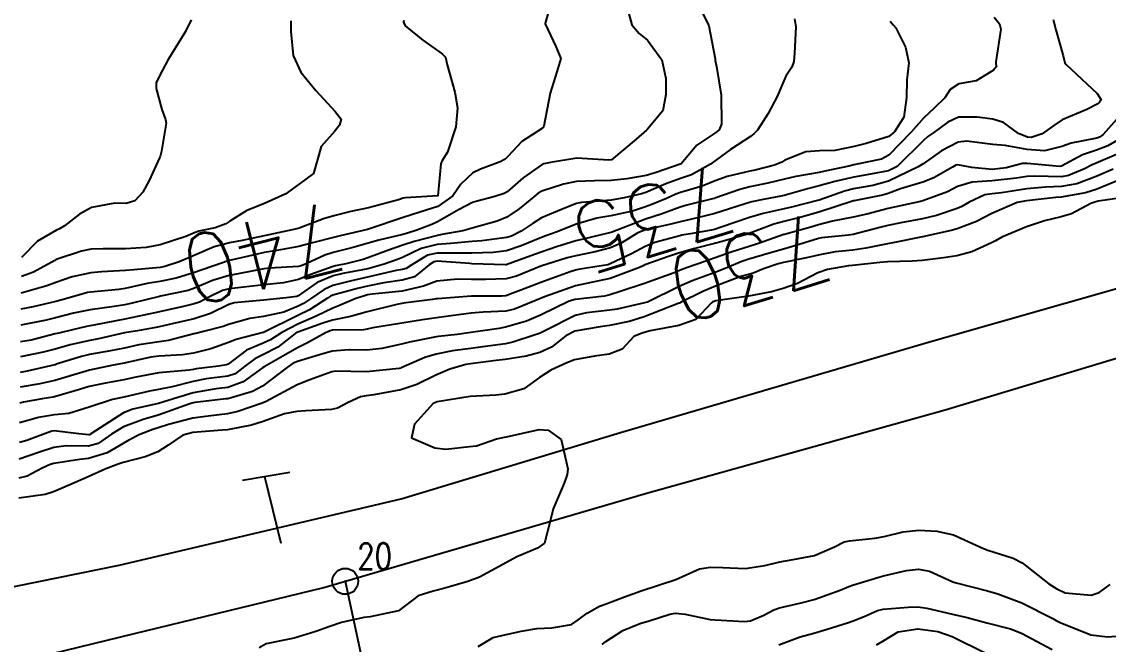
# Model space of a CAD drawing. Header units: metres. Extents: x 298520 to 308411, y 7433745 to 7450750.
# Drawn here: x 299433.6 to 299496.4, y 7449534.2 to 7449570.2 of the extents above; entities that cross this region are included whole.
import ezdxf
from ezdxf.enums import TextEntityAlignment as Align

# ---------------------------------------------------------------- set-up
doc = ezdxf.new("R2010")
doc.units = ezdxf.units.M
doc.header["$LTSCALE"] = 10
doc.linetypes.add('CONTINUO', pattern=[0])
doc.layers.get('0').update_dxf_attribs({"color": 45})
for name, color, linetype in [('_ESTACAS', 255, 'CONTINUO'), ('Cotas', 45, 'Continuous'), ('Curvas de Nivel 1m', 11, 'Continuous'), ('Curvas de Nivel 5m', 15, 'Continuous'), ('Linha Férrea', 251, 'TRACKS'), ('PLACA_KM', 45, 'Continuous'), ('Pórtico', 62, 'Continuous')]:
    doc.layers.add(name, color=color, linetype=linetype)
doc.styles.add('ROMANS', font='romans', dxfattribs={"height": 0.2})
doc.styles.get("Standard").update_dxf_attribs({"font": 'simplex.shx'})
doc.styles.add('Style-STANDARD', font='STANDARD.shx')
doc.linetypes.add('TRACKS', pattern='A,0.15,[130,ltypeshp.shx,S=0.25,R=0,X=0,Y=0],0.15', length=0.3)

# ---------------------------------------------------------------- blocks, each defined once
blk = doc.blocks.new('SIMB_CIRCULO')
at = {"color": 0, "linetype": 'Continuous'}
blk.add_circle((0, 0), 0.5, dxfattribs=at)
at = {"color": 0}
blk.add_point((0, 0), dxfattribs=at)
for tag in ['desc:', 'cota:', 'pto:']:
    blk.add_attdef(tag, (0, 0), '', height=1)

msp = doc.modelspace()

# ---------------------------------------------------------------- linework, layer by layer
at = {"layer": 'Curvas de Nivel 1m', "flags": 128}
for points, elevation in [([(299472.832, 7449570.911), (299473.329, 7449569.935), (299473.68, 7449568.025), (299473.691, 7449567.931), (299473.768, 7449567.583), (299474.036, 7449565.926), (299474.051, 7449564.25), (299473.921, 7449563.927), (299473.721, 7449563.763), (299472.621, 7449563.034), (299471.728, 7449561.95), (299470.226, 7449561.434), (299469.693, 7449561.278), (299468.589, 7449561.087), (299467.688, 7449560.992), (299466.725, 7449560.972), (299465.687, 7449560.934), (299464.927, 7449560.789), (299463.678, 7449560.384), (299463.469, 7449560.26), (299463.222, 7449560.055), (299462.374, 7449559.355), (299461.661, 7449558.87), (299461.092, 7449558.642), (299459.654, 7449558.24), (299459.121, 7449558.098), (299457.896, 7449557.869), (299457.649, 7449557.829), (299456.294, 7449557.483), (299455.64, 7449557.255), (299454.818, 7449556.969), (299453.628, 7449556.53), (299453.364, 7449556.436), (299452.351, 7449556.183), (299451.751, 7449556.06), (299451.621, 7449556.033), (299450.271, 7449555.556), (299449.619, 7449555.288), (299448.747, 7449555.092), (299447.614, 7449554.966), (299446.971, 7449554.888), (299445.61, 7449554.744), (299445.228, 7449554.645), (299444.479, 7449554.271), (299443.905, 7449553.972), (299443.599, 7449553.868), (299443.053, 7449553.744), (299441.594, 7449553.414), (299440.696, 7449553.215), (299439.59, 7449552.996), (299437.894, 7449552.663), (299437.585, 7449552.609), (299437.381, 7449552.566), (299436.578, 7449552.37), (299435.78, 7449552.178), (299435.579, 7449552.132), (299434.187, 7449551.781), (299433.572, 7449551.687)], 738), ([(299468.651, 7449570.837), (299468.876, 7449569.984), (299469.306, 7449569.495), (299469.784, 7449569.101), (299470.611, 7449567.962), (299470.837, 7449566.879), (299470.842, 7449565.959), (299470.665, 7449565.029), (299469.776, 7449563.969), (299469.752, 7449563.94), (299469.722, 7449563.898), (299469.123, 7449563.385), (299467.705, 7449562.184), (299467.542, 7449562.164), (299465.705, 7449562.277), (299464.175, 7449562.043), (299463.796, 7449561.954), (299463.701, 7449561.916), (299462.603, 7449561.148), (299461.677, 7449560.346), (299461.506, 7449560.241), (299460.963, 7449560.077), (299459.947, 7449559.81), (299459.669, 7449559.719), (299458.863, 7449559.3), (299457.658, 7449558.605), (299457.328, 7449558.451), (299456.459, 7449558.132), (299455.856, 7449557.932), (299455.649, 7449557.879), (299454.253, 7449557.552), (299453.641, 7449557.383), (299452.703, 7449557.113), (299451.633, 7449556.836), (299451.148, 7449556.677), (299450.099, 7449556.205), (299449.776, 7449556.063), (299449.63, 7449556.027), (299447.94, 7449555.924), (299447.628, 7449555.89), (299446.243, 7449555.634), (299445.622, 7449555.518), (299444.661, 7449555.226), (299443.61, 7449554.775), (299443.243, 7449554.651), (299441.644, 7449554.309), (299441.603, 7449554.301), (299440.014, 7449553.911), (299439.598, 7449553.82), (299438.978, 7449553.721), (299437.595, 7449553.523), (299436.635, 7449553.327), (299435.59, 7449553.06), (299435.051, 7449552.923), (299433.585, 7449552.64)], 739), ([(299493.201, 7449570.294), (299493.362, 7449569.694), (299493.778, 7449568.192), (299493.886, 7449567.8), (299493.964, 7449567.687), (299495.748, 7449566.012), (299495.988, 7449565.658), (299495.888, 7449565.512), (299495.74, 7449565.4), (299495.158, 7449565.089), (299493.731, 7449564.492), (299493.246, 7449564.176), (299492.576, 7449563.701), (299491.945, 7449563.482), (299491.72, 7449563.496), (299491.199, 7449563.718), (299490.346, 7449564.348), (299489.731, 7449564.537), (299488.825, 7449564.656), (299487.732, 7449564.65), (299487.125, 7449564.37), (299486.316, 7449563.774), (299485.968, 7449563.529), (299485.716, 7449563.305), (299484.189, 7449561.803), (299483.699, 7449561.561), (299482.237, 7449561.282), (299481.693, 7449561.195), (299480.595, 7449560.941), (299479.685, 7449560.693), (299479.028, 7449560.522), (299477.677, 7449560.137), (299477.472, 7449560.086), (299476.461, 7449559.892), (299475.802, 7449559.768), (299475.671, 7449559.732), (299475.41, 7449559.644), (299473.665, 7449559.091), (299472.743, 7449558.859), (299471.659, 7449558.606), (299471.134, 7449558.48), (299469.655, 7449558.142), (299469.226, 7449557.976), (299468.249, 7449557.386), (299467.64, 7449557.109), (299466.762, 7449556.882), (299465.632, 7449556.651), (299465.137, 7449556.521), (299463.623, 7449556.05), (299462.217, 7449555.464), (299461.615, 7449555.308), (299460.418, 7449555.279), (299459.615, 7449555.281), (299458.803, 7449555.29), (299457.613, 7449555.177), (299456.844, 7449554.894), (299455.608, 7449554.612), (299453.873, 7449554.433), (299453.605, 7449554.386), (299453.433, 7449554.344), (299452.943, 7449554.177), (299452, 7449553.785), (299451.597, 7449553.617), (299450.636, 7449553.156), (299449.588, 7449552.697), (299448.658, 7449552.224), (299448.011, 7449551.799), (299447.573, 7449551.592), (299446.612, 7449551.205), (299445.555, 7449550.395), (299445.469, 7449550.346), (299444.995, 7449550.266), (299443.715, 7449550.114), (299443.551, 7449550.08), (299443.303, 7449550.037), (299441.549, 7449549.887), (299440.234, 7449549.635), (299439.544, 7449549.48), (299438.481, 7449549.285), (299437.54, 7449549.091), (299436.973, 7449548.931), (299435.534, 7449548.505), (299435.434, 7449548.481), (299434.827, 7449548.387), (299433.741, 7449548.188), (299433.53, 7449548.138)], 734), ([(299483.797, 7449570.198), (299483.975, 7449569.988), (299484.119, 7449569.805), (299484.683, 7449568.697), (299484.864, 7449567.794), (299484.746, 7449566.807), (299484.74, 7449565.795), (299484.584, 7449564.649), (299484.048, 7449563.805), (299483.72, 7449563.537), (299482.406, 7449563.134), (299481.714, 7449562.963), (299480.597, 7449562.732), (299479.711, 7449562.702), (299478.927, 7449562.651), (299477.706, 7449562.176), (299477.527, 7449562.06), (299477.122, 7449561.886), (299476.001, 7449561.594), (299475.697, 7449561.531), (299474.376, 7449561.237), (299473.689, 7449560.986), (299472.945, 7449560.676), (299471.678, 7449560.306), (299471.416, 7449560.213), (299470.871, 7449559.958), (299470.034, 7449559.602), (299469.668, 7449559.472), (299468.912, 7449559.228), (299467.662, 7449558.947), (299466.855, 7449558.814), (299465.657, 7449558.471), (299464.566, 7449558.036), (299463.898, 7449557.797), (299463.648, 7449557.699), (299462.483, 7449557.219), (299461.636, 7449556.941), (299460.871, 7449556.841), (299459.634, 7449556.803), (299458.939, 7449556.795), (299457.633, 7449556.798), (299457.077, 7449556.679), (299456.165, 7449556.135), (299455.84, 7449555.919), (299455.62, 7449555.854), (299455.27, 7449555.796), (299453.615, 7449555.41), (299452.613, 7449555.18), (299451.61, 7449554.928), (299451.098, 7449554.708), (299450.383, 7449554.202), (299449.918, 7449553.888), (299449.598, 7449553.73), (299448.772, 7449553.399), (299447.592, 7449553.144), (299446.809, 7449553.029), (299445.587, 7449552.674), (299445.276, 7449552.573), (299444.141, 7449552.274), (299443.694, 7449552.166), (299443.581, 7449552.131), (299442.118, 7449551.759), (299441.573, 7449551.671), (299440.396, 7449551.496), (299439.568, 7449551.317), (299438.756, 7449551.152), (299437.562, 7449550.945), (299437.087, 7449550.838), (299435.631, 7449550.379), (299435.574, 7449550.358), (299435.553, 7449550.354), (299433.959, 7449549.985), (299433.548, 7449549.91)], 736), ([(299478.266, 7449570.342), (299478.336, 7449569.872), (299478.264, 7449568.359), (299478.235, 7449567.875), (299478.105, 7449567.539), (299477.76, 7449567.024), (299477.413, 7449566.219), (299477.278, 7449565.885), (299476.756, 7449564.867), (299476.14, 7449563.896), (299475.928, 7449563.69), (299475.719, 7449563.547), (299474.58, 7449562.785), (299473.705, 7449562.16), (299473.577, 7449562.058), (299473.41, 7449561.933), (299472.31, 7449561.327), (299471.69, 7449561.109), (299470.837, 7449560.807), (299469.678, 7449560.305), (299469.43, 7449560.22), (299468.424, 7449559.989), (299467.672, 7449559.867), (299465.962, 7449559.725), (299465.669, 7449559.659), (299465.048, 7449559.411), (299463.661, 7449558.845), (299463.174, 7449558.539), (299462.486, 7449558.062), (299461.933, 7449557.783), (299461.647, 7449557.702), (299460.209, 7449557.52), (299459.644, 7449557.465), (299458.399, 7449557.352), (299457.64, 7449557.291), (299456.701, 7449557.066), (299455.629, 7449556.556), (299455.345, 7449556.427), (299454.57, 7449556.156), (299453.62, 7449555.904), (299452.186, 7449555.616), (299451.616, 7449555.482), (299450.709, 7449555.106), (299449.605, 7449554.327), (299449.528, 7449554.288), (299448.902, 7449554.221), (299447.601, 7449554.092), (299445.917, 7449553.94), (299445.599, 7449553.838), (299444.547, 7449553.317), (299443.59, 7449553.011), (299441.901, 7449552.62), (299441.585, 7449552.544), (299441.391, 7449552.506), (299440.323, 7449552.323), (299439.696, 7449552.214), (299439.581, 7449552.192), (299438.072, 7449551.857), (299437.574, 7449551.755), (299436.442, 7449551.499), (299435.566, 7449551.254), (299434.877, 7449551.073), (299433.559, 7449550.808)], 737), ([(299455.7, 7449570.235), (299455.682, 7449570.141), (299455.791, 7449569.937), (299456.811, 7449569.101), (299457.776, 7449568.41), (299457.941, 7449568.284), (299458.103, 7449568.115), (299458.205, 7449567.675), (299458.659, 7449566.106), (299458.815, 7449565.185), (299458.714, 7449564.105), (299458.227, 7449562.631), (299457.906, 7449562.117), (299457.852, 7449561.966), (299457.673, 7449560.12), (299455.811, 7449559.999), (299455.671, 7449559.976), (299455.406, 7449559.88), (299453.665, 7449559.424), (299452.64, 7449559.204), (299451.661, 7449558.96), (299451.07, 7449558.785), (299449.653, 7449558.249), (299449.534, 7449558.212), (299447.648, 7449557.794), (299446.368, 7449557.531), (299445.644, 7449557.389), (299444.755, 7449557.156), (299443.637, 7449556.69), (299442.736, 7449556.293), (299441.912, 7449556.022), (299441.628, 7449555.973), (299440.106, 7449555.844), (299439.625, 7449555.803), (299438.254, 7449555.72), (299437.622, 7449555.661), (299436.552, 7449555.437), (299435.614, 7449555.111), (299435.085, 7449554.911), (299433.604, 7449554.492)], 741), ([(299449.179, 7449570.219), (299449.176, 7449569.608), (299449.324, 7449568.217), (299449.759, 7449567.257), (299450.623, 7449566.201), (299451.731, 7449564.984), (299452.079, 7449564.537), (299451.996, 7449564.186), (299451.72, 7449563.849), (299450.941, 7449562.967), (299450.726, 7449562.2), (299450.493, 7449561.4), (299449.682, 7449560.804), (299449.337, 7449560.556), (299448.89, 7449560.222), (299447.667, 7449559.676), (299446.647, 7449559.267), (299445.657, 7449558.651), (299445.427, 7449558.49), (299444.806, 7449558.268), (299443.865, 7449558.064), (299443.65, 7449557.994), (299443.125, 7449557.765), (299441.643, 7449557.281), (299440.827, 7449557.132), (299439.64, 7449557.044), (299438.333, 7449557.043), (299437.64, 7449557.031), (299437.098, 7449556.906), (299435.633, 7449556.432), (299435.602, 7449556.412), (299435.552, 7449556.381), (299434.311, 7449555.705), (299433.619, 7449555.453)], 742), ([(299443.429, 7449570.285), (299443.1, 7449569.605), (299442.288, 7449568.302), (299442.09, 7449567.983), (299441.759, 7449567.376), (299441.411, 7449566.65), (299441.397, 7449566.313), (299441.731, 7449565.089), (299441.941, 7449564.522), (299441.984, 7449564.306), (299441.707, 7449562.7), (299441.63, 7449562.385), (299441.6, 7449562.311), (299441.005, 7449560.995), (299440.642, 7449560.32), (299440.177, 7449559.815), (299439.666, 7449559.663), (299439.012, 7449559.685), (299437.664, 7449559.429), (299436.97, 7449559.057), (299436.114, 7449558.375), (299435.826, 7449558.203), (299435.65, 7449558.134), (299434.544, 7449557.491), (299433.634, 7449556.542)], 743), ([(299496.858, 7449564.522), (299496.086, 7449563.656), (299495.882, 7449563.497), (299495.72, 7449563.442), (299494.252, 7449563.148), (299493.712, 7449562.968), (299492.7, 7449562.708), (299491.709, 7449562.789), (299490.428, 7449563.014), (299489.713, 7449563.067), (299488.211, 7449563.259), (299487.715, 7449563.219), (299486.761, 7449562.715), (299485.696, 7449561.958), (299485.415, 7449561.784), (299483.69, 7449560.952), (299482.799, 7449560.706), (299481.683, 7449560.508), (299481.147, 7449560.372), (299479.696, 7449559.86), (299479.673, 7449559.854), (299478.089, 7449559.455), (299477.668, 7449559.362), (299476.462, 7449559.095), (299475.662, 7449558.851), (299474.025, 7449558.293), (299473.655, 7449558.175), (299473.458, 7449558.129), (299472.377, 7449557.943), (299471.767, 7449557.833), (299471.651, 7449557.805), (299470.193, 7449557.416), (299469.641, 7449557.184), (299468.862, 7449556.754), (299467.626, 7449556.174), (299467.492, 7449556.135), (299466.74, 7449556.009), (299465.783, 7449555.857), (299465.621, 7449555.818), (299465.315, 7449555.72), (299463.613, 7449555.098), (299462.86, 7449554.808), (299461.606, 7449554.344), (299461.367, 7449554.311), (299459.605, 7449554.317), (299457.653, 7449554.169), (299457.603, 7449554.159), (299457.57, 7449554.153), (299457.362, 7449554.122), (299455.816, 7449553.922), (299455.6, 7449553.89), (299455.294, 7449553.838), (299453.595, 7449553.416), (299452.622, 7449553.151), (299451.59, 7449552.931), (299451.03, 7449552.754), (299449.583, 7449552.245), (299449.512, 7449552.211), (299448.422, 7449551.376), (299447.563, 7449550.927), (299447.098, 7449550.706), (299446.512, 7449550.25), (299445.972, 7449549.833), (299445.547, 7449549.693), (299444.283, 7449549.535), (299443.544, 7449549.393), (299442.318, 7449549.076), (299441.539, 7449548.926), (299441.021, 7449548.832), (299439.535, 7449548.489), (299438.88, 7449548.34), (299437.528, 7449547.897), (299436.359, 7449547.537), (299435.524, 7449547.456), (299434.6, 7449547.312), (299433.519, 7449546.995)], 733), ([(299497.459, 7449563.643), (299496.365, 7449563.002), (299495.709, 7449562.75), (299494.903, 7449562.48), (299493.695, 7449561.826), (299493.585, 7449561.8), (299491.697, 7449561.982), (299491.426, 7449561.985), (299490.489, 7449561.728), (299489.692, 7449561.637), (299488.511, 7449561.752), (299487.695, 7449561.911), (299487.578, 7449561.878), (299487.402, 7449561.763), (299486.315, 7449561.145), (299485.684, 7449560.907), (299484.388, 7449560.508), (299483.679, 7449560.237), (299483.351, 7449560.14), (299481.718, 7449559.83), (299481.68, 7449559.822), (299479.666, 7449559.172), (299478.653, 7449558.881), (299477.66, 7449558.633), (299477.077, 7449558.467), (299475.653, 7449557.93), (299475.561, 7449557.901), (299474.091, 7449557.479), (299473.644, 7449557.357), (299472.509, 7449557.073), (299471.636, 7449556.816), (299470.984, 7449556.605), (299469.625, 7449556.121), (299469.522, 7449556.074), (299469.31, 7449555.975), (299467.616, 7449555.343), (299466.524, 7449555.1), (299465.612, 7449554.907), (299463.837, 7449554.278), (299463.604, 7449554.189), (299463.506, 7449554.149), (299463.277, 7449554.053), (299462.1, 7449553.563), (299461.597, 7449553.45), (299460.279, 7449553.4), (299459.595, 7449553.341), (299458.706, 7449553.216), (299457.592, 7449553.062), (299456.779, 7449552.94), (299455.589, 7449552.749), (299453.907, 7449552.486), (299453.585, 7449552.412), (299453.377, 7449552.381), (299451.585, 7449552.352), (299451.455, 7449552.32), (299451.184, 7449552.194), (299450.152, 7449551.626), (299449.57, 7449551.335), (299448.857, 7449550.927), (299447.633, 7449550.239), (299447.552, 7449550.186), (299446.434, 7449549.361), (299445.541, 7449549.05), (299444.851, 7449548.956), (299443.537, 7449548.728), (299442.148, 7449548.301), (299441.531, 7449548.112), (299440.063, 7449547.789), (299439.525, 7449547.578), (299437.625, 7449546.358), (299437.557, 7449546.315), (299437.512, 7449546.305), (299436.93, 7449546.366), (299435.514, 7449546.535), (299435.375, 7449546.52), (299435.018, 7449546.385), (299433.924, 7449545.979), (299433.505, 7449545.864)], 732), ([(299496.859, 7449562.496), (299495.698, 7449561.994), (299495.468, 7449561.901), (299495.018, 7449561.677), (299494.099, 7449561.276), (299493.688, 7449561.211), (299492.146, 7449561.248), (299491.688, 7449561.224), (299491.092, 7449561.124), (299489.685, 7449560.979), (299488.527, 7449560.909), (299487.682, 7449560.643), (299487.1, 7449560.344), (299485.673, 7449559.819), (299485.537, 7449559.782), (299483.669, 7449559.371), (299482.436, 7449559.051), (299481.663, 7449558.877), (299480.461, 7449558.648), (299479.659, 7449558.436), (299479.215, 7449558.307), (299477.687, 7449557.88), (299477.66, 7449557.873), (299476.19, 7449557.349), (299475.642, 7449557.187), (299474.669, 7449556.883), (299473.632, 7449556.513), (299473.199, 7449556.365), (299472.023, 7449555.946), (299471.731, 7449555.839), (299471.621, 7449555.791), (299471.328, 7449555.662), (299469.614, 7449555.045), (299468.202, 7449554.584), (299467.607, 7449554.386), (299467.289, 7449554.32), (299465.604, 7449554.133), (299465.247, 7449554.025), (299463.595, 7449553.21), (299462.782, 7449552.867), (299461.587, 7449552.525), (299461.204, 7449552.456), (299459.584, 7449552.209), (299458.777, 7449552.102), (299457.708, 7449551.991), (299457.581, 7449551.973), (299456.043, 7449551.668), (299455.574, 7449551.55), (299454.428, 7449551.299), (299453.568, 7449551.193), (299452.54, 7449551.208), (299451.567, 7449551.14), (299450.833, 7449550.928), (299449.558, 7449550.551), (299449.324, 7449550.446), (299448.979, 7449550.219), (299447.542, 7449549.126), (299446.975, 7449548.81), (299445.534, 7449548.395), (299445.418, 7449548.377), (299444.464, 7449548.271), (299443.644, 7449548.167), (299443.532, 7449548.149), (299443.34, 7449548.092), (299441.524, 7449547.444), (299440.653, 7449547.187), (299439.517, 7449546.769), (299438.832, 7449546.34), (299438.057, 7449545.799), (299437.502, 7449545.657), (299436.212, 7449545.663), (299435.501, 7449545.578), (299434.602, 7449545.283), (299433.49, 7449544.901)], 731), ([(299497.099, 7449561.061), (299495.681, 7449560.486), (299495.072, 7449560.283), (299493.676, 7449560.039), (299493.36, 7449560.009), (299491.674, 7449559.827), (299491.132, 7449559.718), (299489.666, 7449559.087), (299488.777, 7449558.634), (299487.657, 7449558.198), (299487.313, 7449558.107), (299485.835, 7449557.778), (299485.687, 7449557.745), (299485.652, 7449557.736), (299484.036, 7449557.415), (299483.646, 7449557.342), (299482.383, 7449557.082), (299481.64, 7449556.973), (299480.616, 7449556.868), (299479.635, 7449556.693), (299478.962, 7449556.538), (299477.629, 7449556.253), (299477.33, 7449556.18), (299476.474, 7449555.891), (299475.878, 7449555.639), (299475.62, 7449555.573), (299475.162, 7449555.45), (299473.612, 7449554.852), (299472.967, 7449554.578), (299471.681, 7449553.949), (299471.631, 7449553.921), (299471.603, 7449553.909), (299471.543, 7449553.891), (299469.594, 7449553.121), (299468.72, 7449552.861), (299467.589, 7449552.623), (299467.051, 7449552.542), (299465.586, 7449552.29), (299465.061, 7449552.028), (299464.241, 7449551.371), (299463.568, 7449551.058), (299462.769, 7449550.853), (299461.562, 7449550.658), (299461.044, 7449550.592), (299459.558, 7449550.41), (299459.285, 7449550.366), (299458.364, 7449550.108), (299457.549, 7449549.76), (299456.458, 7449549.217), (299455.541, 7449548.912), (299453.982, 7449548.608), (299453.537, 7449548.56), (299453.2, 7449548.51), (299452.488, 7449548.18), (299451.869, 7449547.848), (299451.529, 7449547.779), (299450.039, 7449547.693), (299449.527, 7449547.652), (299448.816, 7449547.511), (299447.521, 7449547.055), (299446.903, 7449546.863), (299445.516, 7449546.604), (299445.207, 7449546.572), (299443.515, 7449546.45), (299442.946, 7449546.289), (299442.103, 7449545.705), (299441.498, 7449545.333), (299440.774, 7449545.037), (299439.489, 7449544.706), (299439.204, 7449544.617), (299438.503, 7449544.345), (299437.478, 7449543.883), (299436.42, 7449543.424), (299435.469, 7449543.023), (299434.983, 7449542.87), (299433.465, 7449542.641)], 729), ([(299497.677, 7449560.079), (299495.81, 7449559.804), (299495.674, 7449559.758), (299495.607, 7449559.737), (299495.383, 7449559.673), (299494.27, 7449559.081), (299493.665, 7449558.896), (299492.701, 7449558.661), (299491.659, 7449558.324), (299490.247, 7449557.731), (299489.867, 7449557.519), (299489.648, 7449557.392), (299488.514, 7449556.877), (299487.636, 7449556.645), (299486.877, 7449556.525), (299485.632, 7449556.38), (299485.073, 7449556.347), (299483.63, 7449556.295), (299483.19, 7449556.253), (299481.627, 7449556.093), (299481.394, 7449556.066), (299480.182, 7449555.852), (299479.621, 7449555.656), (299478.44, 7449555.046), (299477.612, 7449554.751), (299476.94, 7449554.557), (299475.607, 7449554.319), (299473.727, 7449554.051), (299473.604, 7449554.012), (299473.545, 7449553.989), (299473.467, 7449553.931), (299472.572, 7449552.962), (299471.59, 7449552.616), (299469.933, 7449552.321), (299469.585, 7449552.215), (299469.406, 7449552.161), (299468.983, 7449551.986), (299468.309, 7449551.256), (299467.567, 7449550.964), (299466.722, 7449550.852), (299465.562, 7449550.637), (299465.114, 7449550.472), (299464.196, 7449550.04), (299463.549, 7449549.627), (299462.631, 7449548.97), (299461.539, 7449548.656), (299461.011, 7449548.603), (299459.537, 7449548.514), (299457.633, 7449548.217), (299457.534, 7449548.182), (299457.491, 7449548.162), (299457.409, 7449548.121), (299456.316, 7449546.927), (299456.155, 7449546.134), (299457.504, 7449545.555), (299458.135, 7449545.479), (299459.506, 7449545.635), (299459.912, 7449545.681), (299461.064, 7449546.074), (299461.514, 7449546.166), (299461.637, 7449546.192), (299463.519, 7449546.622), (299464.045, 7449546.569), (299464.791, 7449546.031), (299465.176, 7449544.336), (299465.144, 7449544.025), (299464.957, 7449543.507), (299464.338, 7449542.037), (299464.164, 7449541.328), (299463.828, 7449540.044), (299463.43, 7449539.77), (299462.225, 7449539.262), (299461.42, 7449538.824), (299460.08, 7449538.09), (299459.41, 7449537.842), (299458.068, 7449537.452), (299457.405, 7449537.286), (299456.526, 7449537.004), (299455.393, 7449536.14), (299453.757, 7449535.795), (299453.387, 7449535.747), (299452.103, 7449535.462), (299451.378, 7449535.214), (299450.623, 7449534.948), (299449.368, 7449534.558), (299449.084, 7449534.497), (299447.746, 7449534.234), (299447.36, 7449533.996)], 728), ([(299460.001, 7449534.09), (299460.856, 7449534.592), (299461.373, 7449534.718), (299462.478, 7449534.958), (299463.379, 7449535.13), (299464.261, 7449535.156), (299465.383, 7449535.353), (299465.783, 7449535.62), (299466.294, 7449536.011), (299466.998, 7449536.403), (299467.398, 7449536.552), (299468.445, 7449536.947), (299469.406, 7449537.3), (299471.413, 7449537.95), (299472.785, 7449538.57), (299473.42, 7449538.665), (299474.136, 7449538.635), (299475.42, 7449538.586), (299476.556, 7449538.754), (299477.424, 7449538.978), (299478.19, 7449539.108), (299479.428, 7449539.337), (299480.584, 7449539.843), (299481.145, 7449540.127), (299481.438, 7449540.194), (299482.914, 7449540.342), (299483.442, 7449540.433), (299484.544, 7449540.701), (299485.448, 7449540.799), (299486.484, 7449540.738), (299487.445, 7449540.536), (299489.184, 7449539.742), (299489.432, 7449539.639), (299490.902, 7449539.193), (299491.425, 7449538.91), (299492.958, 7449537.695), (299493.409, 7449537.407), (299493.904, 7449537.187), (299495.404, 7449537.048), (299495.862, 7449537.207), (299496.502, 7449537.654)], 728), ([(299467.164, 7449534.204), (299467.368, 7449534.369), (299468.353, 7449535.015), (299469.385, 7449535.434), (299469.822, 7449535.538), (299471.077, 7449535.955), (299471.393, 7449536.008), (299471.945, 7449535.944), (299473.389, 7449535.643), (299473.685, 7449535.629), (299475.387, 7449535.534), (299475.719, 7449535.565), (299476.504, 7449535.889), (299477.077, 7449536.202), (299477.397, 7449536.324), (299478.658, 7449536.61), (299479.402, 7449536.804), (299480.906, 7449537.335), (299481.41, 7449537.551), (299481.613, 7449537.626), (299482.259, 7449537.822), (299483.133, 7449538.095), (299483.417, 7449538.169), (299484.745, 7449538.471), (299485.421, 7449538.556), (299486.07, 7449538.43), (299487.414, 7449537.824), (299487.609, 7449537.758), (299489.406, 7449537.293), (299490.013, 7449537.122), (299491.396, 7449536.595), (299493.186, 7449535.692), (299493.382, 7449535.584), (299493.602, 7449535.467), (299495.374, 7449534.758), (299496.35, 7449534.632), (299497.374, 7449534.723)], 729), ([(299482.995, 7449534.187), (299483.372, 7449534.397), (299484.249, 7449534.932), (299485.383, 7449535.103), (299486.549, 7449534.947), (299487.372, 7449534.658), (299489.238, 7449533.741)], 731)]:
    msp.add_lwpolyline(points, dxfattribs=dict(at, elevation=elevation))
at = {"layer": 'Curvas de Nivel 5m', "flags": 128}
for points, elevation in [([(299464.436, 7449572.041), (299463.885, 7449570.14), (299463.876, 7449570.049), (299464.484, 7449568.743), (299464.772, 7449568.035), (299464.535, 7449567.264), (299464.157, 7449566.044), (299463.801, 7449564.126), (299463.761, 7449564.049), (299463.723, 7449564.025), (299462.527, 7449563.25), (299461.706, 7449562.387), (299461.551, 7449562.225), (299461.26, 7449562.074), (299460.136, 7449561.646), (299459.693, 7449561.442), (299459.005, 7449560.778), (299458.533, 7449560.107), (299457.667, 7449559.498), (299456.628, 7449559.165), (299455.66, 7449558.86), (299453.669, 7449558.186), (299453.653, 7449558.182), (299453.61, 7449558.17), (299452.032, 7449557.801), (299451.646, 7449557.714), (299450.438, 7449557.405), (299449.643, 7449557.178), (299448.37, 7449556.959), (299447.639, 7449556.839), (299447.15, 7449556.732), (299445.634, 7449556.381), (299445.54, 7449556.354), (299445.293, 7449556.263), (299444.064, 7449555.837), (299443.624, 7449555.679), (299442.566, 7449555.348), (299441.616, 7449555.162), (299440.888, 7449555.043), (299439.609, 7449554.765), (299439.24, 7449554.704), (299437.606, 7449554.554), (299437.445, 7449554.522), (299436.927, 7449554.367), (299435.892, 7449554.085), (299435.599, 7449554.01), (299434.294, 7449553.695), (299433.595, 7449553.565)], 740), ([(299489.8, 7449570.426), (299490.102, 7449570.041), (299490.189, 7449569.734), (299489.895, 7449567.859), (299489.902, 7449567.738), (299489.933, 7449567.575), (299489.767, 7449567.374), (299488.762, 7449566.745), (299487.755, 7449566.58), (299487.265, 7449566.25), (299486.941, 7449565.768), (299486.338, 7449565.173), (299485.731, 7449564.614), (299484.998, 7449563.791), (299483.709, 7449562.462), (299483.289, 7449562.233), (299481.704, 7449561.893), (299481.41, 7449561.834), (299480.018, 7449561.535), (299479.697, 7449561.468), (299478.344, 7449561.223), (299477.691, 7449561.075), (299476.732, 7449560.845), (299475.684, 7449560.63), (299475.108, 7449560.482), (299473.674, 7449559.972), (299473.645, 7449559.959), (299473.534, 7449559.931), (299472.049, 7449559.566), (299471.668, 7449559.449), (299470.564, 7449559.061), (299469.661, 7449558.763), (299467.676, 7449558), (299467.658, 7449557.994), (299466.054, 7449557.608), (299465.645, 7449557.505), (299464.516, 7449557.16), (299463.635, 7449556.86), (299463.048, 7449556.64), (299461.624, 7449556.131), (299461.574, 7449556.12), (299459.624, 7449556.186), (299459.522, 7449556.194), (299457.626, 7449556.336), (299457.442, 7449556.305), (299457.178, 7449556.124), (299456.314, 7449555.435), (299455.614, 7449555.233), (299454.546, 7449555.09), (299453.61, 7449554.897), (299453.027, 7449554.758), (299451.605, 7449554.369), (299451.48, 7449554.316), (299451.298, 7449554.193), (299450.267, 7449553.532), (299449.593, 7449553.197), (299447.635, 7449552.239), (299447.603, 7449552.219), (299447.582, 7449552.211), (299446.015, 7449551.817), (299445.574, 7449551.641), (299444.567, 7449551.271), (299443.564, 7449551.03), (299442.922, 7449550.931), (299441.561, 7449550.849), (299441.086, 7449550.788), (299439.555, 7449550.443), (299439.462, 7449550.424), (299438.925, 7449550.339), (299437.55, 7449550.043), (299436.264, 7449549.654), (299435.543, 7449549.437), (299434.684, 7449549.246), (299433.539, 7449549.056)], 735), ([(299496.673, 7449561.655), (299495.688, 7449561.223), (299494.569, 7449560.796), (299493.682, 7449560.646), (299492.769, 7449560.612), (299491.681, 7449560.521), (299490.23, 7449560.283), (299489.678, 7449560.228), (299489.252, 7449560.169), (299488.363, 7449559.753), (299487.936, 7449559.491), (299487.669, 7449559.375), (299486.46, 7449558.977), (299485.663, 7449558.787), (299484.417, 7449558.556), (299483.659, 7449558.393), (299483.195, 7449558.278), (299481.653, 7449557.876), (299481.388, 7449557.834), (299479.824, 7449557.684), (299479.65, 7449557.65), (299478.293, 7449557.223), (299477.64, 7449557.036), (299476.751, 7449556.774), (299475.631, 7449556.445), (299475.221, 7449556.315), (299474.271, 7449555.92), (299473.62, 7449555.663), (299472.363, 7449555.195), (299471.612, 7449554.867), (299469.769, 7449553.978), (299469.602, 7449553.922), (299468.024, 7449553.57), (299467.598, 7449553.501), (299466.249, 7449553.361), (299465.595, 7449553.191), (299463.88, 7449552.339), (299463.584, 7449552.184), (299463.491, 7449552.144), (299463.227, 7449552.054), (299461.993, 7449551.65), (299461.575, 7449551.561), (299460.274, 7449551.381), (299459.571, 7449551.294), (299458.523, 7449551.152), (299457.566, 7449550.963), (299456.918, 7449550.771), (299455.553, 7449550.168), (299455.53, 7449550.164), (299455.428, 7449550.142), (299453.551, 7449549.943), (299451.763, 7449549.976), (299451.55, 7449549.946), (299450.272, 7449549.477), (299449.543, 7449549.202), (299447.761, 7449548.237), (299447.532, 7449548.13), (299446.124, 7449547.657), (299445.526, 7449547.524), (299444.408, 7449547.388), (299443.523, 7449547.266), (299442.122, 7449546.904), (299441.517, 7449546.707), (299441.216, 7449546.613), (299440.452, 7449546.321), (299439.829, 7449546.006), (299439.505, 7449545.812), (299438.578, 7449545.263), (299437.492, 7449544.937), (299436.977, 7449544.878), (299435.487, 7449544.657), (299435.274, 7449544.594), (299434.828, 7449544.387), (299433.953, 7449543.92), (299433.477, 7449543.796)], 730), ([(299477.367, 7449534.184), (299478.6, 7449534.642), (299479.378, 7449534.856), (299480.148, 7449535.082), (299481.388, 7449535.471), (299481.656, 7449535.56), (299482.288, 7449535.821), (299483.056, 7449536.154), (299483.397, 7449536.237), (299484.836, 7449536.358), (299485.399, 7449536.368), (299485.906, 7449536.29), (299487.386, 7449535.957), (299488.243, 7449535.751), (299489.38, 7449535.454), (299490.752, 7449535.094), (299491.374, 7449534.859), (299493.158, 7449533.899)], 730)]:
    msp.add_lwpolyline(points, dxfattribs=dict(at, elevation=elevation))
at = {"layer": 'Linha Férrea', "flags": 128}
for points in [[(298729.261, 7450749.95), (298734.809, 7450730.65), (298742.343, 7450703.451), (298750.119, 7450676.237), (298757.889, 7450649.199), (298765.189, 7450623.712), (298769.985, 7450606.424), (298776.494, 7450583.287), (298783.055, 7450560.248), (298788.164, 7450542.214), (298793.821, 7450521.584), (298798.125, 7450506.606), (298804.386, 7450484.418), (298809.295, 7450466.837), (298814.551, 7450448.858), (298819.559, 7450431.225), (298826.267, 7450408.649), (298831.926, 7450389.314), (298837.135, 7450370.779), (298842.092, 7450352.398), (298847.802, 7450331.823), (298852.149, 7450316.412), (298858.34, 7450294.769), (298862.969, 7450278.965), (298867.952, 7450260.088), (298870.924, 7450249.95), (298873.722, 7450238.982), (298878.355, 7450222.697), (298882.025, 7450210.358), (298885.603, 7450197.651), (298890.189, 7450181.049), (298894.637, 7450166.006), (298898.995, 7450149.812), (298904.361, 7450131.79), (298908.122, 7450117.709), (298911.93, 7450103.946), (298916.104, 7450089.039), (298920.554, 7450073.399), (298923.212, 7450064.319), (298926.468, 7450052.577), (298930.321, 7450038.956), (298934.723, 7450023.223), (298938.252, 7450011.622), (298941.509, 7449999.193), (298944.399, 7449989.651), (298947.701, 7449977.682), (298952.335, 7449961.49), (298956.967, 7449946.581), (298961.92, 7449929.017), (298965.909, 7449915.258), (298970.082, 7449900.905), (298973.936, 7449887.787), (298977.788, 7449874.853), (298981.549, 7449862.469), (298986.366, 7449847.197), (298989.852, 7449836.37), (298994.575, 7449822.337), (298999.437, 7449807.292), (299004.068, 7449794.269), (299008.7, 7449781.657), (299013.057, 7449770.328), (299018.285, 7449757.718), (299022.322, 7449748.037), (299026.817, 7449737.63), (299031.861, 7449726.852), (299036.814, 7449716.896), (299043.096, 7449705.205), (299047.821, 7449696.534), (299054.335, 7449685.572), (299060.664, 7449675.852), (299069.469, 7449663.104), (299077.541, 7449652.872), (299085.429, 7449643.336), (299089.832, 7449637.784), (299098.728, 7449628.561), (299107.993, 7449618.793), (299117.442, 7449610.031), (299127.077, 7449601.223), (299138.453, 7449591.782), (299150.409, 7449582.651), (299162.779, 7449573.982), (299174.004, 7449567.002), (299185.962, 7449560.295), (299199.698, 7449553.222), (299213.253, 7449547.024), (299227.033, 7449541.5), (299241.999, 7449536.525), (299258.424, 7449531.831), (299277.224, 7449527.814), (299295.935, 7449525.032), (299311.589, 7449523.57), (299326.876, 7449522.883), (299340.975, 7449522.747), (299353.572, 7449523.111), (299369.274, 7449524.069), (299382.826, 7449525.211), (299396.609, 7449526.717), (299414.178, 7449529.501), (299430.969, 7449532.603), (299440.142, 7449534.839), (299451.094, 7449537.487), (299469.666, 7449542.917), (299486.963, 7449547.755), (299510.376, 7449554.83), (299531.414, 7449561.037), (299544.903, 7449564.894), (299559.186, 7449569.068), (299590.197, 7449576.665), (299616.417, 7449582.259), (299645.03, 7449585.805), (299675.251, 7449587.635), (299705.522, 7449586.259), (299732.882, 7449582.825), (299762.581, 7449576.088), (299791.888, 7449566.944), (299816.217, 7449556.896), (299840.774, 7449544.781), (299859.676, 7449534.387), (299878.529, 7449521.308), (299897.376, 7449507.135), (299919.538, 7449486.991), (299927.658, 7449478.626), (299947.133, 7449456.962), (299961.499, 7449437.961), (299971.137, 7449424.784), (299981.869, 7449408.322), (299997.595, 7449383.682), (300016.228, 7449354.96), (300035.864, 7449324.687), (300055.136, 7449295.587), (300073.232, 7449268.397), (300085.868, 7449249.95), (300089.501, 7449244.778), (300101.211, 7449227.647), (300111.197, 7449214.14), (300124.752, 7449194.736), (300135.909, 7449179.759), (300148.296, 7449162.129), (300160.805, 7449144.566), (300173.129, 7449128.481), (300185.523, 7449112.088), (300198.402, 7449095.758), (300207.462, 7449083.98), (300220.094, 7449068.515), (300233.468, 7449051.744), (300246.778, 7449035.349), (300263.478, 7449015.076), (300277.526, 7448998.444), (300292.814, 7448981.501), (300306.688, 7448964.856), (300324.623, 7448944.393), (300340.398, 7448926.517), (300357.9, 7448907.843), (300372.755, 7448891.817), (300392.041, 7448871.054), (300410.717, 7448852.066), (300427.475, 7448834.137), (300439.245, 7448822.858), (300454.898, 7448806.525), (300473.448, 7448788.164), (300493.111, 7448768.808), (300511.705, 7448749.95), (300518.198, 7448743.612), (300525.672, 7448735.984), (300530.889, 7448730.361), (300538.141, 7448723.284), (300543.771, 7448717.624), (300548.924, 7448711.903), (300554.778, 7448706.093), (300562.444, 7448698.573), (300570.483, 7448690.198), (300580.06, 7448680.508), (300590.013, 7448670.628), (300599.102, 7448661.391), (300608.565, 7448651.702), (300616.68, 7448643.32), (300625.581, 7448633.859), (300633.62, 7448625.859), (300641.21, 7448617.858), (300649.582, 7448609.897), (300659.386, 7448599.72), (300667.387, 7448591.231), (300676.098, 7448582.784), (300683.871, 7448574.669), (300691.725, 7448567.153), (300703.33, 7448554.876), (300711.744, 7448546.351), (300718.093, 7448539.767), (300726.506, 7448530.983), (300733.153, 7448523.695), (300741.152, 7448514.418), (300747.426, 7448507.242), (300750.054, 7448504.018), (300758.169, 7448493.99), (300764.854, 7448485.238), (300772.251, 7448475.55), (300781.114, 7448462.855), (300788.178, 7448452.147), (300795.99, 7448439.115), (300802.712, 7448427.661), (300809.137, 7448414.665), (300814.959, 7448402.42), (300819.763, 7448391.601), (300824.722, 7448378.533), (300829.079, 7448366.59), (300833.249, 7448353.858), (300836.592, 7448342.438), (300839.822, 7448330.572), (300842.678, 7448317.912), (300845.758, 7448304.202), (300848.387, 7448291.169), (300849.927, 7448279.903), (300851.843, 7448266.756), (300852.632, 7448254.174), (300852.974, 7448249.95), (300853.718, 7448237.64), (300853.896, 7448226.066), (300854.164, 7448215.145), (300853.836, 7448203.832), (300853.598, 7448192.905), (300852.795, 7448182.25), (300851.991, 7448170.79), (300850.801, 7448159.302), (300849.223, 7448146.768), (300848.151, 7448135.486), (300846.96, 7448124.114), (300845.442, 7448113.546), (300844.222, 7448102.204), (300842.288, 7448090.385), (300840.978, 7448078.33), (300839.608, 7448068.386), (300838.209, 7448056.39), (300836.541, 7448045.166), (300835.023, 7448032.665), (300833.535, 7448020.341), (300832.284, 7448009.205), (300831.094, 7447998.637), (300829.874, 7447985.926), (300828.432, 7447973.713), (300826.546, 7447955.639), (300825.162, 7447943.391), (300824.986, 7447942.247), (300823.836, 7447930.96), (300822.657, 7447919.829), (300821.593, 7447909.075), (300820.243, 7447895.408), (300819.533, 7447885.934), (300818.679, 7447872.07), (300818.298, 7447858.799), (300817.927, 7447851.916), (300817.786, 7447841.862), (300817.933, 7447833.489), (300818.516, 7447815.843), (300820.361, 7447795.876), (300822.449, 7447776.733), (300825.922, 7447758.996), (300827.722, 7447750.217), (300828.687, 7447743.229), (300830.467, 7447731.539), (300833.751, 7447711.152), (300838.977, 7447681.969), (300842.161, 7447664.851), (300846.249, 7447643.566), (300856.898, 7447587.933), (300861.3, 7447564.706), (300863.731, 7447552.015), (300867.081, 7447534.8), (300870.251, 7447518.153), (300879.139, 7447471.406), (300882.717, 7447452.426), (300886.196, 7447433.436), (300890.621, 7447408.952), (300893.065, 7447393.996), (300894.895, 7447382.534), (300896.018, 7447374.923), (300897.056, 7447367.88), (300898.671, 7447355.202), (300899.884, 7447344.173), (300901.155, 7447328.57), (300902.425, 7447306.17), (300902.632, 7447290.927), (300902.643, 7447274.906), (300901.209, 7447249.806), (300899.894, 7447235.454), (300897.424, 7447214.973), (300896.24, 7447207.108, -0.017609), (300893.245, 7447191.067), (300890.79, 7447180.008), (300886.347, 7447162.337), (300883.122, 7447151.267), (300877.521, 7447133.871), (300873.858, 7447123.752), (300865.532, 7447103.056), (300859.822, 7447090.388), (300850.503, 7447071.406), (300846.315, 7447063.106), (300836.805, 7447045.834), (300827.664, 7447031.197), (300815.395, 7447013.014), (300803.069, 7446996.228), (300792.968, 7446983.245), (300781.446, 7446969.292), (300759.63, 7446945.435), (300748.36, 7446933.669), (300737.301, 7446922.447), (300720.178, 7446905.644), (300707.821, 7446893.561), (300697.057, 7446883.028), (300686.376, 7446872.224), (300676.506, 7446862.329), (300660.145, 7446845.845), (300651.989, 7446837.638), (300637.917, 7446823.835), (300624.102, 7446810.419), (300614.955, 7446801.573), (300610.107, 7446796.538), (300599.124, 7446785.64, 0.017844), (300588.776, 7446774.611), (300582.973, 7446768.596), (300572.807, 7446757.15), (300570.635, 7446754.423, -0.018804), (300566.868, 7446749.902, -0.021463), (300565.197, 7446747.771, 0.014089), (300560.744, 7446742.236), (300556.818, 7446737.065), (300549.018, 7446726.402), (300544.903, 7446720.152), (300542.989, 7446717.435), (300540.702, 7446714.014), (300534.516, 7446704.131), (300528.813, 7446694.775), (300525.37, 7446688.688), (300519.775, 7446678.443, 0.017217), (300513.559, 7446666.068), (300510.115, 7446659.471), (300505.35, 7446648.44), (300501.39, 7446638.953, 0.017957), (300498.447, 7446631.125), (300492.383, 7446614.647), (300488.086, 7446600.958), (300484.889, 7446590.082), (300482.448, 7446580.533), (300479.028, 7446566.174), (300474.999, 7446546.195), (300472.245, 7446530.076), (300469.723, 7446510.133), (300467.649, 7446494.09), (300465.343, 7446472.628), (300462.509, 7446448.283), (300460.589, 7446427.75), (300458.173, 7446403.459), (300455.716, 7446377.743), (300453.679, 7446357.578), (300451.179, 7446331.957), (300448.408, 7446302.907), (300446.096, 7446278.461), (300443.948, 7446255.986), (300443.327, 7446249.95), (300441.921, 7446236.026), (300439.714, 7446214.959), (300437.145, 7446189.663), (300434.772, 7446164.489), (300432.986, 7446145.942), (300427.675, 7446092.019), (300425.457, 7446069.071), (300422.052, 7446034.05), (300420.454, 7446017.74), (300416.946, 7445981.751), (300414.159, 7445952.95), (300410.686, 7445916.311), (300408.437, 7445891.812), (300405.718, 7445868.171), (300403.766, 7445842.739), (300401.654, 7445818.651), (300400.337, 7445806.143), (300399.876, 7445801.282), (300399.266, 7445794.558)], [(298905.363, 7450145.031), (298910.207, 7450124.873), (298915.002, 7450108.012), (298921.739, 7450085.266), (298926.98, 7450064.83), (298931.003, 7450051.742), (298934.224, 7450039.953), (298937.65, 7450027.983), (298940.458, 7450017.786), (298943.206, 7450008.624), (298945.866, 7449998.811), (298948.85, 7449988.084), (298952.218, 7449977.183), (298954.849, 7449967.637), (298957.892, 7449956.733), (298961.763, 7449943.848), (298964.896, 7449932.558), (298968.973, 7449920.293), (298972.372, 7449908.382), (298975.8, 7449896.208), (298979.287, 7449884.682), (298982.035, 7449875.079), (298985.463, 7449863.464), (298988.891, 7449853.475), (298994.252, 7449836.792), (298999.642, 7449820.007), (299004.122, 7449806.223), (299009.577, 7449791.55), (299017.072, 7449771.922), (299023.852, 7449755.78), (299031.351, 7449735.099), (299042.615, 7449714.768), (299049.157, 7449702.257), (299057.947, 7449687.795), (299067.128, 7449674.025), (299074.388, 7449663.764), (299083.266, 7449652.271), (299093.226, 7449640.21), (299104.865, 7449628.3), (299116.059, 7449616.929), (299127.188, 7449606.965), (299134.846, 7449600.398), (299146.061, 7449590.999), (299159.8, 7449581.134), (299172.881, 7449572.672), (299188.754, 7449563.553), (299203.487, 7449555.781), (299219.692, 7449548.782), (299229.285, 7449544.979), (299249.695, 7449538.196), (299264.418, 7449534.22), (299286.841, 7449530.183), (299305.276, 7449527.832), (299319.472, 7449527.113), (299340.209, 7449526.73), (299362.575, 7449527.496), (299380.335, 7449528.889), (299402.027, 7449531.43), (299418.393, 7449534.55), (299439.271, 7449538.773), (299455.546, 7449542.61), (299468.219, 7449546.447), (299486.071, 7449551.679), (299502.678, 7449556.429), (299521.873, 7449562.476), (299544.903, 7449569.511), (299558.765, 7449572.874), (299572.65, 7449576.475), (299589.389, 7449580.647), (299603.615, 7449583.903), (299623.713, 7449587.445), (299640.449, 7449589.67), (299657.813, 7449590.983), (299675.925, 7449591.554), (299694.255, 7449591.042), (299708.541, 7449590.126), (299722.182, 7449588.244), (299738.919, 7449585.56), (299759.653, 7449580.821), (299775.25, 7449576.474), (299786.436, 7449572.94), (299797.015, 7449569.282), (299807.003, 7449565.52), (299816.424, 7449561.561), (299823.596, 7449557.979), (299834.148, 7449553.022), (299842.943, 7449548.641), (299850.946, 7449544.045), (299857.58, 7449540.07), (299867.592, 7449534.039), (299879.685, 7449526.144), (299888.765, 7449519.647), (299901.686, 7449509.708), (299911.305, 7449500.703), (299920.635, 7449492.515), (299928.708, 7449484.626), (299935.814, 7449476.733), (299943.925, 7449467.258), (299951.104, 7449459.003), (299957.671, 7449450.784), (299963.484, 7449442.67), (299970.77, 7449432.303), (299976.475, 7449423.904), (299982.432, 7449414.862), (299988.891, 7449404.85), (299995.852, 7449394.443), (300002.312, 7449383.928), (300010.887, 7449370.223), (300018.781, 7449358.239), (300026.569, 7449345.892), (300033.388, 7449335.88), (300041.176, 7449324.037), (300049.358, 7449311.838), (300057.288, 7449299.745), (300065.47, 7449287.364), (300073.508, 7449275.701), (300081.011, 7449264.541), (300090.196, 7449251.298), (300091.164, 7449249.95), (300100.525, 7449236.167), (300109.403, 7449223.951), (300117.162, 7449213.187), (300127.336, 7449198.457), (300139.6, 7449181.446), (300149.952, 7449166.72), (300159.813, 7449153.466), (300168.75, 7449141.382), (300179.779, 7449126.346), (300190.932, 7449112.414), (300203.876, 7449095.222), (300217.308, 7449078.587), (300230.374, 7449062.005), (300242.887, 7449046.162), (300256.877, 7449029.774), (300272.777, 7449010.921), (300288.309, 7448992.868), (300306.303, 7448971.97), (300322.512, 7448953.54), (300337.055, 7448937.024), (300349.196, 7448923.521), (300363.433, 7448907.803), (300372.178, 7448898.27), (300387.649, 7448881.624), (300402.322, 7448866.086), (300417.298, 7448851.105), (300428.763, 7448838.962), (300440.716, 7448827.379), (300454.398, 7448813.148), (300467.461, 7448800.639), (300481.638, 7448785.533), (300502.227, 7448765.254), (300514.06, 7448753.852), (300517.826, 7448749.95), (300528.275, 7448738.976), (300540.783, 7448726.333), (300551.364, 7448715.261), (300568.358, 7448698.083), (300580.431, 7448686.447), (300591.073, 7448675.242), (300605.822, 7448659.996), (300619.827, 7448645.871), (300631.531, 7448633.85), (300641.93, 7448623.388), (300651.196, 7448614.132), (300663.21, 7448601.736), (300675.654, 7448588.967), (300686.366, 7448579.136), (300697.132, 7448567.001), (300714.307, 7448549.82), (300728.065, 7448535.254), (300742.189, 7448519.954), (300754.02, 7448506), (300763.608, 7448493.67), (300772.134, 7448482.969), (300781.594, 7448469.905), (300789.873, 7448457.453), (300798.087, 7448444.138), (300806.367, 7448430.378), (300809.353, 7448423.731), (300815.826, 7448410.715), (300822.176, 7448396.83), (300827.777, 7448382.459), (300832.26, 7448369.325), (300838.297, 7448352.647), (300842.655, 7448335.903), (300846.951, 7448318.72), (300850.061, 7448305.153), (300853.485, 7448286.05), (300855.912, 7448269.922), (300857.341, 7448249.95), (300858.33, 7448231.606), (300857.942, 7448206.205), (300856.925, 7448178.368), (300854.333, 7448156.855), (300851.333, 7448129.708), (300849.095, 7448108.502), (300845.739, 7448085.317), (300843.044, 7448064.17), (300840.396, 7448043.097), (300838.567, 7448030.951), (300837.041, 7448016.016), (300835.11, 7447994.958), (300832.975, 7447975.28), (300830.738, 7447953.623), (300829.108, 7447937.188), (300828.366, 7447933.435), (300827.045, 7447924.743), (300825.629, 7447910.191), (300824.268, 7447895.589), (300822.966, 7447881.617), (300821.953, 7447863.074), (300821.73, 7447846.352), (300821.738, 7447838.346), (300822.298, 7447822.796), (300823.264, 7447806.625), (300824.128, 7447792.391), (300826.211, 7447777.691), (300829.715, 7447760.435), (300831.501, 7447751.07), (300833.495, 7447738.255), (300836.415, 7447720.056), (300862.711, 7447579.549), (300879.787, 7447489.912), (300882.904, 7447473.371), (300886.736, 7447453.399), (300891.84, 7447425.61), (300894.824, 7447408.419), (300897.501, 7447392.308), (300900.259, 7447374.699), (300902.627, 7447356.768), (300903.989, 7447344.999), (300904.86, 7447335.88), (300905.847, 7447322.28), (300906.291, 7447313.022), (300906.573, 7447308.418), (300906.759, 7447298.893), (300906.88, 7447292.725, -0.006984), (300906.844, 7447284.829), (300906.695, 7447276.838), (300906.36, 7447267.883), (300905.744, 7447256.667), (300905.23, 7447249.95), (300904.292, 7447239.525), (300903.012, 7447227.25), (300901.034, 7447212.309), (300899.543, 7447202.921, -0.011988), (300897.909, 7447194.02), (300894.997, 7447180.769), (300891.356, 7447165.387), (300887.457, 7447151.115), (300883.301, 7447137.652), (300876.75, 7447119.219), (300874.099, 7447111.988), (300871.749, 7447106.138, -0.018309), (300868.914, 7447099.764, 0.011681), (300865.826, 7447093.061), (300860.469, 7447081.825), (300851.72, 7447064.422), (300846.208, 7447053.937), (300843.033, 7447048.479), (300836.89, 7447038.137), (300827.206, 7447022.921), (300821.11, 7447014.014), (300814.857, 7447005.089), (300809.628, 7446998.099), (300801.236, 7446986.884), (300791.122, 7446974.407), (300781.425, 7446962.969), (300774.943, 7446955.767), (300762.88, 7446942.762), (300751.299, 7446930.933), (300734.873, 7446914.565), (300727.949, 7446907.628), (300717.868, 7446897.443), (300705.6, 7446885.783), (300698.716, 7446879.048), (300668.127, 7446848.06), (300640.994, 7446821.407), (300627.442, 7446808.23), (300610.345, 7446790.697), (300597.443, 7446778.155), (300592.334, 7446772.486), (300571.229, 7446748.595), (300567.705, 7446744.65), (300564.743, 7446740.8), (300562.62, 7446737.769), (300551.356, 7446722.391), (300544.903, 7446712.981), (300541.869, 7446707.917), (300539.497, 7446704.103, 0.003437), (300530.37, 7446689.205, 0.010632), (300522.744, 7446675.931, 0.016565), (300518.05, 7446666.625, -0.011698), (300511.771, 7446653.868, 0.029635), (300510.132, 7446650.211), (300505.481, 7446638.898), (300500.314, 7446625.471), (300492.316, 7446601.197), (300488.229, 7446587.047), (300485.297, 7446575.185), (300482.347, 7446562.473), (300481.087, 7446556.089, 0.004599), (300479.148, 7446545.763), (300476.443, 7446530.265), (300474.645, 7446518.085), (300472.755, 7446502.987), (300471.297, 7446490.618), (300469.17, 7446472.092), (300467.901, 7446459.793), (300466.767, 7446449.806), (300465.445, 7446435.701), (300463.191, 7446412.592), (300462.659, 7446405.266), (300461.606, 7446397.228), (300459.608, 7446375.419), (300458.167, 7446361.3), (300456.938, 7446349.283), (300454.601, 7446324.341), (300452.383, 7446301.27), (300450.408, 7446280.731), (300448.612, 7446261.944), (300447.444, 7446249.79), (300445.943, 7446235.321), (300443.682, 7446213.965), (300443.009, 7446207.561), (300441.275, 7446189.511), (300439.198, 7446168.049), (300436.473, 7446140.607), (300434.029, 7446115.856), (300431.015, 7446085.098), (300427.797, 7446052.837), (300425.199, 7446025.415), (300423.636, 7446009.727), (300422.457, 7445994.573), (300421.615, 7445989.53), (300419.286, 7445963.664), (300415.807, 7445928.192), (300414.69, 7445917.527), (300413.782, 7445904.921), (300412.247, 7445888.391), (300411.949, 7445886.157), (300411.266, 7445881.618), (300410.692, 7445876.189), (300409.038, 7445857.286), (300407.606, 7445838.578), (300405.212, 7445812.517), (300404.532, 7445804.524), (300403.437, 7445794.141)]]:
    msp.add_lwpolyline(points, format="xyb", dxfattribs=at)
at = {"layer": 'PLACA_KM', "linetype": 'CONTINUO'}
msp.add_polyline3d([(299452.319, 7449537.846, 0), (299510.535, 7449266.97, 0)], dxfattribs=at)
at = {"layer": 'Pórtico'}
for points in [[(299446.382, 7449543.692), (299449.13, 7449544.149)], [(299447.665, 7449543.905), (299448.596, 7449540.058)]]:
    msp.add_lwpolyline(points, dxfattribs=at)

# ---------------------------------------------------------------- block references
at = {"layer": '_ESTACAS', "color": 3}
ref = msp.add_blockref('SIMB_CIRCULO', (299452.319, 7449537.846), dxfattribs=dict(at, xscale=1.5, yscale=1.5, zscale=1.5))
ref.add_attrib('PONTO', '20', (299453.019, 7449538.546), dxfattribs={"layer": '0', "color": 2, "height": 1.5, "style": 'ROMANS', "width": 0.78})

# ---------------------------------------------------------------- texts
at = {"layer": 'Cotas', "style": 'Style-STANDARD'}
for s, rotation, p in [('735', 196.9457, (299470.105, 7449558.759, 735)), ('740', 194.23667, (299447.56, 7449556.775, 740)), ('730', 197.23732, (299475.67, 7449555.938, 730))]:
    msp.add_text(s, height=4, rotation=rotation, dxfattribs=at).set_placement(p, align=Align.MIDDLE_CENTER)

doc.saveas('drawing.dxf')
